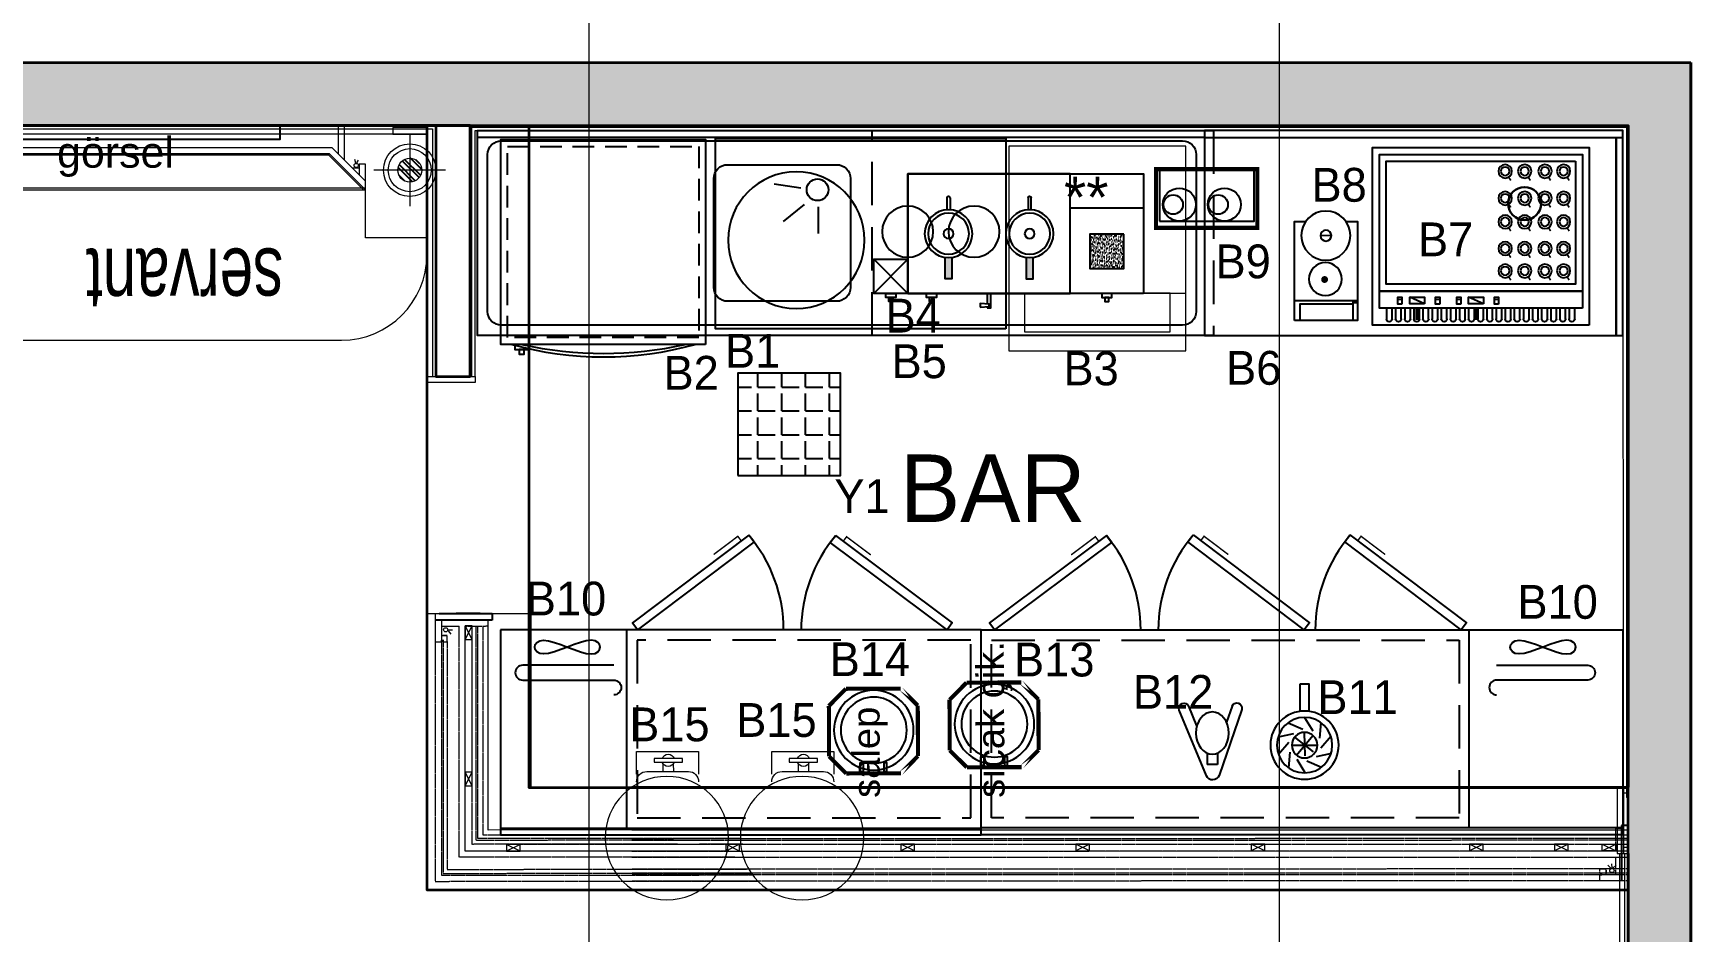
# Model space of a CAD drawing. Header units: millimetres. Extents: x 30084 to 42641, y -1284 to 1636.
# Drawn here: x 31036.2 to 31521.8, y 1034.7 to 1297.9 of the extents above; entities that cross this region are included whole.
import ezdxf

# ---------------------------------------------------------------- set-up
doc = ezdxf.new("R2010")
doc.units = ezdxf.units.MM
doc.linetypes.add('DASHED', pattern=[19.05, 12.7, -6.35])
doc.linetypes.add('HIDDEN', pattern=[9.525, 6.35, -3.175])
for name, color, linetype in [('-A- Escalator_text', 252, 'Continuous'), ('-DWG_ANA', 7, 'Continuous'), ('Kıtc-002 Çizgi', 7, 'Continuous'), ('S2000-002 Çizgi', 7, 'Continuous'), ('t_mutfakekipmans2000', 165, 'Continuous')]:
    doc.layers.add(name, color=color, linetype=linetype)
for name, color, linetype, lineweight in [('aydınlatma', 50, 'Continuous', 18), ('b_tarama', 251, 'Continuous', 25), ('END. MUTFAK', 210, 'Continuous', 30), ('END.MUTFAK', 135, 'Continuous', 25), ('no3_ahsap gorunus arka kalın', 43, 'Continuous', 15), ('no3_ahsap kesit on', 40, 'Continuous', 20), ('no3_alçıpan kesit', 18, 'Continuous', 20), ('no3_duvar kaplama', 8, 'Continuous', 0), ('no3_duvar mevcut', 4, 'Continuous', 35), ('no3_kutu profil gorunus', 8, 'Continuous', 0), ('no3_kutuprofil kesit', 74, 'Continuous', 18), ('no3_led doseme', 50, 'FENCELINE1', 0), ('no3_mermer gorunus on', 31, 'Continuous', 15), ('no3_paslanmaz gorunus on', 163, 'Continuous', 15), ('no3_tefriş izdüşüm', 87, 'Continuous', 15), ('no3_yazı tefriş', 152, 'Continuous', 0), ('t_ahsap', 34, 'Continuous', 25), ('t_alcıpan', 12, 'Continuous', 25), ('t_tefris ince', 34, 'Continuous', 15), ('t_yazı', 144, 'Continuous', 25), ('t_ölçü', 40, 'Continuous', 25), ('Y-UST', 253, 'HIDDEN', 13)]:
    doc.layers.add(name, color=color, linetype=linetype, lineweight=lineweight)
doc.styles.get("Standard").update_dxf_attribs({"font": 'arial.ttf'})
doc.styles.add('TAKSİM', font='GOTHIC.TTF', dxfattribs={"height": 20})
doc.styles.add('Ölçü50', font='arial.ttf', dxfattribs={"width": 0.7})
doc.linetypes.add('FENCELINE1', pattern='A,0.25,-0.1,[133,ltypeshp.shx,S=0.1,R=0,X=-0.1,Y=0],-0.1,1', length=1.45)

# ---------------------------------------------------------------- blocks, each defined once
blk = doc.blocks.new('ayna')
at = {"layer": 'no3_ahsap kesit on'}
for p, q in [((4018.73, 7914.39, 0), (4018.73, 7924.59, 0)), ((4020.53, 7916.19, 0), (4020.53, 7924.59, 0)), ((4148.74, 7916.19, 0), (4148.74, 7924.59, 0)), ((4150.54, 7914.39, 0), (4150.54, 7924.59, 0)), ((4012.64, 7908.29, 0), (4022.5, 7918.15, 0)), ((4012.64, 7905.75, 0), (4023.24, 7916.35, 0)), ((4022.5, 7918.15, 0), (4146.78, 7918.15, 0)), ((4023.24, 7916.35, 0), (4146.03, 7916.35, 0)), ((4156.64, 7905.75, 0), (4146.03, 7916.35, 0)), ((4156.64, 7908.29, 0), (4146.78, 7918.15, 0)), ((4012.64, 7908.29, 0), (4012.64, 7913.29, 0)), ((4012.64, 7913.29, 0), (4014.44, 7913.29, 0)), ((4014.44, 7913.29, 0), (4014.44, 7910.09, 0)), ((4156.64, 7913.29, 0), (4154.84, 7913.29, 0)), ((4154.84, 7913.29, 0), (4154.84, 7910.09, 0)), ((4156.64, 7908.29, 0), (4156.64, 7913.29, 0)), ((4012.64, 7905.75, 0), (4012.64, 7908.29, 0)), ((4156.64, 7905.75, 0), (4156.64, 7908.29, 0))]:
    blk.add_line(p, q, dxfattribs=at)
at = {"layer": 'no3_duvar kaplama'}
for p, q in [((4013.06, 7905.61, 0), (4023.41, 7915.95, 0)), ((4023.41, 7915.95, 0), (4023.24, 7916.35, 0)), ((4023.41, 7915.95, 0), (4145.87, 7915.95, 0)), ((4145.87, 7915.95, 0), (4146.03, 7916.35, 0)), ((4156.21, 7905.61, 0), (4145.87, 7915.95, 0)), ((4014.44, 7912.09, 0), (4016.44, 7912.09, 0)), ((4154.84, 7912.09, 0), (4152.84, 7912.09, 0)), ((4012.64, 7905.75, 0), (4012.78, 7905.61, 0)), ((4156.64, 7905.75, 0), (4156.5, 7905.61, 0)), ((4012.78, 7905.61, 0), (4013.06, 7905.61, 0)), ((4156.21, 7905.61, 0), (4013.06, 7905.61, 0)), ((4156.5, 7905.61, 0), (4156.21, 7905.61, 0))]:
    blk.add_line(p, q, dxfattribs=at)
at = {"layer": 'no3_led doseme'}
for p, q in [((4015.13, 7913.63, 0), (4014.69, 7914.39, 0)), ((4015.47, 7913.57, 0), (4015.75, 7914.63, 0)), ((4153.81, 7913.57, 0), (4153.53, 7914.63, 0)), ((4154.14, 7913.63, 0), (4154.58, 7914.39, 0))]:
    blk.add_line(p, q, dxfattribs=at)
for centre in [(4015.33, 7912.88, 0), (4153.94, 7912.88, 0)]:
    blk.add_circle(centre, 0.609, dxfattribs=at)
blk = doc.blocks.new('aplik')
at = {"layer": 'b_tarama'}
h = blk.add_hatch(dxfattribs=at)
h.set_pattern_fill('STEEL', color=256, scale=0.7)
h.set_pattern_definition([(315, (134663.7231, -955085.194), (-1.571544821, -1.571544821), []), (315, (134663.7231, -955086.3053), (-1.571544821, -1.571544821), [])])
h.paths.add_polyline_path([(-923081.32, -852159.7, -1), (-923074.32, -852159.7, -1)])
at = {"layer": 'aydınlatma'}
for p, q in [((-923077.82, -852170.2), (-923077.82, -852149.2)), ((-923088.32, -852159.7), (-923067.32, -852159.7))]:
    blk.add_line(p, q, dxfattribs=at)
blk.add_lwpolyline([(-923082.82, -852172.2), (-923072.82, -852172.2), (-923072.82, -852170.2), (-923082.82, -852170.2)], close=True, dxfattribs=at)
for radius in [7.7, 6.3, 3.5]:
    blk.add_circle((-923077.82, -852159.7), radius, dxfattribs=at)
blk = doc.blocks.new('girişkat duvarlarım')
at = {"layer": 'no3_duvar kaplama'}
h = blk.add_hatch(color=251, dxfattribs=at)
h.dxf.hatch_style = 1
h.paths.add_polyline_path([(35924.39, 339.77), (35853.39, 339.77), (35853.39, 536.02), (36055.39, 536.02), (36055.39, 424.77), (35946.39, 424.77), (35946.39, 497.77), (35853.39, 497.77), (35853.39, 414.77), (35863.39, 414.77), (35863.39, 487.79), (35936.39, 487.77), (35936.39, 414.77), (36055.39, 414.77), (36065.39, 414.77), (36065.39, 546.02), (35856.78, 546.02), (35856.78, 913.02), (36572.78, 913.02), (36572.78, 561.02), (36591.17, 561.02), (36591.17, 931.41), (35838.39, 931.41), (35838.39, 324.77), (35909.39, 324.77), (35909.39, -127.98), (35839.39, -127.98), (35839.39, -223.98), (35729.39, -223.98), (35729.39, -537.98), (35740.39, -537.98), (35740.39, -238.98), (35854.39, -238.98), (35854.39, -142.98), (35924.39, -142.98)])
for points in [[(36591.17, 931.41), (36591.17, 527.02)], [(36233.56, 839.5), (36233.56, 913.02)], [(36572.78, 699.73), (36572.78, 561.02), (36509.78, 561.02), (36509.78, 527.02), (36584.78, 526.95)]]:
    blk.add_lwpolyline(points)
at = {"layer": 'no3_ahsap kesit on'}
for p, q in [((36571.43, 719.23), (36571.43, 699.73)), ((36572.83, 719.23), (36572.83, 717.43)), ((36572.83, 717.43), (36571.43, 717.43)), ((36572.83, 701.53), (36571.43, 701.53))]:
    blk.add_line(p, q, dxfattribs=at)
blk.add_lwpolyline([(36221.06, 839.5), (36235.06, 839.5), (36235.06, 837.7), (36221.06, 837.7)], close=True, dxfattribs=at)
blk.add_lwpolyline([(36572.83, 717.43), (36572.83, 719.23), (36569.63, 719.23), (36569.63, 699.73), (36572.83, 699.73), (36572.83, 701.53)], dxfattribs=at)
at = {"layer": 'no3_duvar kaplama'}
for points in [[(36066.39, 414.77), (36066.39, 547.02), (35857.78, 547.02), (35857.78, 912.02), (36222.56, 912.02), (36222.56, 839.5)], [(36067.89, 414.77), (36067.89, 548.52), (35859.28, 548.52), (35859.28, 910.52), (36221.06, 910.52), (36221.06, 839.5)], [(36234.06, 839.5), (36234.06, 912.52), (36572.28, 912.52), (36572.33, 719.23)], [(36235.06, 839.5), (36235.06, 911.52), (36571.28, 911.52), (36571.33, 719.23)], [(36570.28, 699.73), (36570.28, 563.52), (36507.28, 563.52), (36507.28, 524.52), (36584.78, 524.45)], [(36571.78, 699.73), (36571.78, 562.02), (36508.78, 562.02), (36508.78, 526.02), (36584.78, 525.95)]]:
    blk.add_lwpolyline(points, dxfattribs=at)
at = {"layer": 'no3_duvar mevcut'}
for p, q in [((35838.39, 931.41), (36253.28, 931.41)), ((35946.78, 931.41), (36591.17, 931.41)), ((36591.17, 527.02), (36591.17, 931.41)), ((35946.78, 913.02), (36572.78, 913.02)), ((36572.78, 561.02), (36572.78, 913.02)), ((36572.78, 561.02), (36572.78, 689.23, 0))]:
    blk.add_line(p, q, dxfattribs=at)
for points in [[(35856.78, 546.02), (35856.78, 913.02), (36253.28, 913.02)], [(36233.56, 913.02), (36572.78, 913.02), (36572.83, 719.23)]]:
    blk.add_lwpolyline(points, dxfattribs=at)
blk.add_lwpolyline([(36233.56, 913.02), (36223.56, 913.02), (36223.56, 839.5), (36233.56, 839.5)], close=True, dxfattribs=at)
blk = doc.blocks.new('A$C29FE0015')
at = {"layer": '-DWG_ANA', "color": 0, "const_width": 1.2}
for points in [[(-6.25, 13.11), (-11.25, 8.11), (-6.25, 13.11), (-6.25, 13.11), (-11.25, 8.11)], [(-6.25, 13.11), (8.55, 13.11)], [(8.55, 13.11), (13.55, 8.11), (8.55, 13.11), (8.55, 13.11), (13.55, 8.11)], [(-11.25, -7.93), (-11.25, 8.11)], [(13.55, 8.11), (13.55, -7.93)], [(-11.25, -7.93), (-11.25, -7.93), (-11.25, -7.93), (-6.25, -12.93), (-11.25, -7.93)], [(13.55, -7.93), (13.55, -7.93), (13.55, -7.93), (8.55, -12.93), (13.55, -7.93)], [(8.55, -12.93), (-6.25, -12.93)]]:
    blk.add_lwpolyline(points, dxfattribs=at)
at = {"layer": 'END.MUTFAK'}
for points in [[(13.05, 4.01), (10.47, 4.01), (10.47, 3.1), (13.05, 3.1)], [(13.05, -3.84), (10.47, -3.84), (10.47, -2.92), (13.05, -2.92)]]:
    blk.add_lwpolyline(points, close=True, dxfattribs=at)
for radius in [11.68, 9.68]:
    blk.add_circle((0.91, -0.02), radius, dxfattribs=at)
blk = doc.blocks.new('A$C664B4501')
at = {"layer": 'S2000-002 Çizgi'}
for p, q in [((31.04, 6.26), (35.37, 8.18)), ((48.29, 6.26), (52.62, 8.18))]:
    blk.add_line(p, q, dxfattribs=at)
for points in [[(0, 0), (63.5, 0), (63.5, 52), (0, 52)], [(2, 10), (61.5, 10), (61.5, 50), (2, 50)], [(4, 48), (4, 12), (59.5, 12), (59.5, 48)], [(2, 5), (61.5, 5), (61.5, 10), (2, 10)], [(26.58, 6.14), (27.76, 6.14), (27.76, 8.24), (26.58, 8.24)], [(31.04, 6.26), (35.37, 6.26), (35.37, 8.18), (31.04, 8.18)], [(37.66, 6.14), (38.83, 6.14), (38.83, 8.24), (37.66, 8.24)], [(43.83, 6.14), (45.01, 6.14), (45.01, 8.24), (43.83, 8.24)], [(48.29, 6.26), (52.62, 6.26), (52.62, 8.18), (48.29, 8.18)], [(54.91, 6.14), (56.08, 6.14), (56.08, 8.24), (54.91, 8.24)]]:
    blk.add_lwpolyline(points, close=True, dxfattribs=at)
for points, const_width in [([(6.48, 43.33), (5.89, 42.38)], 0.5), ([(11.92, 43.33), (11.34, 42.38)], 0.5), ([(17.86, 43.33), (17.28, 42.38)], 0.5), ([(23.59, 43.33), (23.01, 42.38)], 0.5), ([(6.48, 35.43), (5.89, 34.49)], 0.5), ([(11.92, 35.43), (11.34, 34.49)], 0.5), ([(17.86, 35.43), (17.28, 34.49)], 0.5), ([(23.59, 35.43), (23.01, 34.49)], 0.5), ([(6.48, 28.51), (5.89, 27.56)], 0.5), ([(11.92, 28.51), (11.34, 27.56)], 0.5), ([(17.86, 28.51), (17.28, 27.56)], 0.5), ([(23.59, 28.51), (23.01, 27.56)], 0.5), ([(6.48, 20.73), (5.89, 19.78)], 0.5), ([(11.92, 20.73), (11.34, 19.78)], 0.5), ([(17.86, 20.73), (17.28, 19.78)], 0.5), ([(23.59, 20.73), (23.01, 19.78)], 0.5), ([(6.48, 14.14), (5.89, 13.19)], 0.5), ([(11.92, 14.14), (11.34, 13.19)], 0.5), ([(17.86, 14.14), (17.28, 13.19)], 0.5), ([(23.59, 14.14), (23.01, 13.19)], 0.5), ([(26.58, 7.5), (27.76, 7.5)], 0.5), ([(33.23, 5), (33.23, 1.5)], 1), ([(37.66, 7.5), (38.83, 7.5)], 0.5), ([(43.83, 7.5), (45.01, 7.5)], 0.5), ([(50.48, 5), (50.48, 1.5)], 1), ([(54.91, 7.5), (56.08, 7.5)], 0.5)]:
    blk.add_lwpolyline(points, dxfattribs=dict(at, const_width=const_width))
for points in [[(4.26, 1.85), (4.26, 5)], [(5.93, 5), (5.93, 1.85)], [(6.93, 1.85), (6.93, 5)], [(8.61, 5), (8.61, 1.85)], [(9.61, 1.85), (9.61, 5)], [(11.28, 5), (11.28, 1.85)], [(12.28, 1.85), (12.28, 5)], [(13.96, 5), (13.96, 1.85)], [(14.96, 1.85), (14.96, 5)], [(16.63, 5), (16.63, 1.85)], [(17.63, 1.85), (17.63, 5)], [(19.31, 5), (19.31, 1.85)], [(20.31, 1.85), (20.31, 5)], [(21.98, 5), (21.98, 1.85)], [(22.98, 1.85), (22.98, 5)], [(24.66, 5), (24.66, 1.85)], [(25.66, 1.85), (25.66, 5)], [(27.33, 5), (27.33, 1.85)], [(28.33, 1.85), (28.33, 5)], [(30.01, 5), (30.01, 1.85)], [(31.01, 1.85), (31.01, 5)], [(32.68, 5), (32.68, 1.85)], [(33.68, 1.85), (33.68, 5)], [(35.36, 5), (35.36, 1.85)], [(36.36, 1.85), (36.36, 5)], [(38.03, 5), (38.03, 1.85)], [(39.03, 1.85), (39.03, 5)], [(40.71, 5), (40.71, 1.85)], [(41.71, 1.85), (41.71, 5)], [(43.38, 5), (43.38, 1.85)], [(44.38, 1.85), (44.38, 5)], [(46.06, 5), (46.06, 1.85)], [(47.06, 1.85), (47.06, 5)], [(48.73, 5), (48.73, 1.85)], [(49.73, 1.85), (49.73, 5)], [(51.4, 5), (51.4, 1.85)], [(52.4, 1.85), (52.4, 5)], [(54.08, 5), (54.08, 1.85)], [(55.08, 1.85), (55.08, 5)], [(56.75, 5), (56.75, 1.85)], [(57.75, 1.85), (57.75, 5)], [(59.43, 5), (59.43, 1.85)]]:
    blk.add_lwpolyline(points, dxfattribs=at)
for centre, radius in [((7.54, 45.07), 1.98), ((7.54, 45.07), 1.24), ((12.99, 45.07), 1.98), ((12.99, 45.07), 1.24), ((18.93, 45.07), 1.98), ((18.93, 45.07), 1.24), ((24.66, 45.07), 1.98), ((24.66, 45.07), 1.24), ((7.54, 37.17), 1.98), ((12.99, 37.17), 1.98), ((18.93, 37.17), 1.98), ((24.66, 37.17), 1.98), ((7.54, 37.17), 1.24), ((12.99, 37.17), 1.24), ((18.93, 37.17), 1.24), ((24.66, 37.17), 1.24), ((7.54, 30.25), 1.98), ((7.54, 30.25), 1.24), ((12.99, 30.25), 1.98), ((12.99, 30.25), 1.24), ((18.93, 30.25), 1.98), ((18.93, 30.25), 1.24), ((24.66, 30.25), 1.98), ((24.66, 30.25), 1.24), ((7.54, 22.47), 1.98), ((12.99, 22.47), 1.98), ((18.93, 22.47), 1.98), ((24.66, 22.47), 1.98), ((7.54, 22.47), 1.24), ((12.99, 22.47), 1.24), ((18.93, 22.47), 1.24), ((24.66, 22.47), 1.24), ((7.54, 15.88), 1.98), ((7.54, 15.88), 1.24), ((12.99, 15.88), 1.98), ((12.99, 15.88), 1.24), ((18.93, 15.88), 1.98), ((18.93, 15.88), 1.24), ((24.66, 15.88), 1.98), ((24.66, 15.88), 1.24)]:
    blk.add_circle(centre, radius, dxfattribs=at)
for centre in [(5.1, 1.85), (7.77, 1.85), (10.45, 1.85), (13.12, 1.85), (15.8, 1.85), (18.47, 1.85), (21.14, 1.85), (23.82, 1.85), (26.49, 1.85), (29.17, 1.85), (31.84, 1.85), (34.52, 1.85), (37.19, 1.85), (39.87, 1.85), (42.54, 1.85), (45.22, 1.85), (47.89, 1.85), (50.57, 1.85), (53.24, 1.85), (55.92, 1.85), (58.59, 1.85)]:
    blk.add_arc(centre, 0.837, 180, 0, dxfattribs=at)
blk = doc.blocks.new('A$C1C4536AD')
at = {"layer": 'S2000-002 Çizgi'}
for points in [[(0, 29), (0, 0), (18.5, 0)], [(3.39, 29), (0, 29), (0, 26.84)], [(7.82, 24.81), (10.92, 24.88)], [(18.5, 26.95), (18.5, 29), (15.2, 29)], [(18.5, 0), (18.5, 29)], [(0, 5.79), (18.5, 5.79)], [(1.26, 0), (1.26, 4.77), (16.97, 4.77), (16.97, 0)]]:
    blk.add_lwpolyline(points, dxfattribs=at)
at = {"layer": 'S2000-002 Çizgi', "const_width": 1}
blk.add_lwpolyline([(9.18, 12.02, 1), (10.18, 12.02, 1)], format="xyb", close=True, dxfattribs=at)
at = {"layer": 'S2000-002 Çizgi'}
blk.add_lwpolyline([(0.33, 5.24), (1.35, 5.24), (1.35, 5.79), (0.33, 5.79)], close=True, dxfattribs=at)
for centre, radius in [((9.3, 24.88), 7.2), ((9.3, 24.88), 1.6), ((9.43, 12.15), 4.82)]:
    blk.add_circle(centre, radius, dxfattribs=at)
blk = doc.blocks.new('A$C047744E0')
at = {"layer": 'S2000-002 Çizgi'}
h = blk.add_hatch(dxfattribs=at)
h.set_pattern_fill('AR-SAND', color=256, scale=0.5, style=0)
h.set_pattern_definition([(37.5, (-4072.69315, -3944.5775), (-0.03149668, 0.96341188), [0, -0.76, 0, -0.85, 0, -0.8125]), (7.5, (-4072.6931, -3944.5775), (0.88488835, 1.41107303), [0, -0.41, 0, -0.685, 0, -0.2625]), (327.5, (-4073.30815, -3944.5775), (1.55707093, 0.00282953), [0, -0.25, 0, -0.9, 0, -1.175]), (317.5, (-4073.3081, -3944.5775), (1.5030633, 0.43883778), [0, -0.125, 0, -0.59, 0, -0.675])])
h.paths.add_polyline_path([(5.73, 21.57), (15.77, 21.57), (15.77, 11.53), (5.73, 11.53)])
for points in [[(34.38, 14.79, -0.072213), (32.37, 14.79), (32.37, 8.52), (34.38, 8.52)], [(56.12, 8.52), (58.13, 8.52), (58.13, 14.79, -0.072213), (56.12, 14.79)]]:
    blk.add_hatch(color=256, dxfattribs=at).paths.add_polyline_path(points)
for p, q in [((69, 14.21), (79, 4.21)), ((79, 14.21), (69, 4.21))]:
    blk.add_line(p, q, dxfattribs=at)
for points in [[(0, 4.21), (69, 4.21), (69, 39.21), (0, 39.21)], [(0, 29.21), (21.5, 29.21), (21.5, 39.21), (0, 39.21)], [(69, 4.21), (21.5, 4.21), (21.5, 39.21), (69, 39.21)], [(5.73, 21.57), (15.77, 21.57), (15.77, 11.53), (5.73, 11.53)], [(69, 4.21), (79, 4.21), (79, 14.21), (69, 14.21)], [(9.28, 4.21), (12.19, 4.21), (12.19, 3.05), (9.28, 3.05)], [(10.15, 3.05), (11.32, 3.05), (11.32, 1.88), (10.15, 1.88)], [(47.85, 0.2), (45.19, 0.41), (45.19, 1.04), (47.85, 1.25)], [(63.53, 4.21), (60.62, 4.21), (60.62, 3.05), (63.53, 3.05)], [(62.66, 3.05), (61.49, 3.05), (61.49, 1.88), (62.66, 1.88)], [(75.46, 4.21), (72.54, 4.21), (72.54, 3.05), (75.46, 3.05)], [(74.58, 3.05), (73.42, 3.05), (73.42, 1.88), (74.58, 1.88)]]:
    blk.add_lwpolyline(points, close=True, dxfattribs=at)
for points in [[(32.94, 28.7), (32.94, 32.22)], [(33.81, 32.22), (33.81, 28.7)], [(56.69, 32.22), (56.69, 28.7)], [(57.56, 28.7), (57.56, 32.22)], [(34.38, 14.79), (34.38, 8.52), (32.37, 8.52), (32.37, 14.79)], [(56.12, 14.79), (56.12, 8.52), (58.13, 8.52), (58.13, 14.79)], [(45.8, 0), (44.7, 0), (44.7, 4.21)], [(45.8, 4.21), (45.8, 1.08)], [(45.8, 0.36), (45.8, 0)]]:
    blk.add_lwpolyline(points, dxfattribs=at)
for centre, radius in [((33.37, 21.71), 7), ((33.37, 21.71), 6), ((57.12, 21.71), 7), ((57.12, 21.71), 6), ((33.37, 21.71), 1.45), ((57.12, 21.71), 1.45)]:
    blk.add_circle(centre, radius, dxfattribs=at)
for centre in [(33.37, 32.22), (57.12, 32.22)]:
    blk.add_arc(centre, 0.438, 0, 180, dxfattribs=at)
blk = doc.blocks.new('A$C29472F08')
at = {"layer": 't_mutfakekipmans2000', "color": 0, "const_width": 1.2}
blk.add_lwpolyline([(0.6, 0.6), (30.27, 0.6), (30.27, 17.77), (0.6, 17.78)], close=True, dxfattribs=at)
at = {"layer": 't_mutfakekipmans2000', "color": 0}
blk.add_lwpolyline([(1.65, 2.6), (29.32, 2.6), (29.32, 17.77), (1.66, 17.78)], close=True, dxfattribs=at)
for centre, radius in [((7.43, 7.41), 4.84), ((5.63, 7.41), 2.84), ((20.62, 7.41, 0), 4.84), ((18.82, 7.41, 0), 2.84)]:
    blk.add_circle(centre, radius, dxfattribs=at)
blk = doc.blocks.new('A$C79135129')
at = {"layer": 'S2000-002 Çizgi'}
blk.add_line((188, 2), (0, 2), dxfattribs=at)
for points in [[(36.69, 87.66), (2.46, 62.05), (4, 60), (38.23, 85.61)], [(62.06, 87.82), (96.17, 62.05), (94.62, 60), (60.51, 85.77)], [(108.04, 87.82), (142.15, 62.05), (140.6, 60), (106.49, 85.77)], [(188, 60), (188, 0), (0, 0), (0, 60)], [(171.56, 56.97), (170.1, 56.8), (168.4, 56.35), (166.54, 55.71), (164.59, 54.97), (162.64, 54.24), (160.78, 53.6), (159.07, 53.14), (157.62, 52.97), (156.47, 53.14), (155.66, 53.6), (155.17, 54.24), (155, 54.97), (155.17, 55.71), (155.66, 56.35), (156.47, 56.8), (157.62, 56.97), (159.07, 56.8), (160.78, 56.35), (162.64, 55.71), (164.59, 54.97), (166.54, 54.24), (168.4, 53.6), (170.1, 53.14), (171.56, 52.97), (172.7, 53.14), (173.52, 53.6), (174.01, 54.24), (174.17, 54.97), (174.01, 55.71), (173.52, 56.35), (172.7, 56.8)]]:
    blk.add_lwpolyline(points, close=True, dxfattribs=at)
at = {"layer": 'S2000-002 Çizgi', "const_width": 0.428}
for points in [[(34.44, 85.98), (33.45, 87.3), (27.79, 83.07), (26.35, 81.99)], [(64.3, 86.12), (65.3, 87.44), (70.94, 83.18), (72.38, 82.09)], [(110.28, 86.12), (111.28, 87.44), (116.91, 83.18), (118.36, 82.09)]]:
    blk.add_lwpolyline(points, dxfattribs=at)
at = {"layer": 'S2000-002 Çizgi'}
blk.add_lwpolyline([(143, 2), (143, 60)], dxfattribs=at)
at = {"layer": 'S2000-002 Çizgi', "linetype": 'DASHED'}
blk.add_lwpolyline([(140, 5), (3, 5), (3, 57), (140, 57)], close=True, dxfattribs=at)
at = {"layer": 'S2000-002 Çizgi'}
for points in [[(151, 49.66), (177.67, 49.66, -1), (177.67, 45.32)], [(177.67, 45.32), (151, 45.32, 1), (151, 40.97)]]:
    blk.add_lwpolyline(points, format="xyb", dxfattribs=at)
for centre, start, end in [((4, 60), 0, 40.245), ((94.62, 60), 139.4908, 180), ((140.6, 60), 139.4908, 180)]:
    blk.add_arc(centre, 42.75, start, end, dxfattribs=at)
blk = doc.blocks.new('A$C7D36761A')
at = {"layer": 'S2000-002 Çizgi'}
for points in [[(0, 20.47), (6.62, 1.21, 0.691141), (10.36, 1.1), (18.29, 20.3)], [(2.84, 21.45), (4.45, 16.75, 0.691141)]]:
    blk.add_lwpolyline(points, format="xyb", dxfattribs=at)
for points in [[(13.14, 15.69), (15.51, 21.45)], [(7.07, 7.73), (7.07, 4.38)], [(10.07, 7.71), (10.07, 4.38)], [(7.07, 4.38), (10.07, 4.38)]]:
    blk.add_lwpolyline(points, dxfattribs=at)
for centre, start, end in [((1.42, 20.96), 18.9768, 198.9768), ((16.9, 20.88), 337.5765, 157.5765)]:
    blk.add_arc(centre, 1.5, start, end, dxfattribs=at)
blk.add_ellipse((8.6, 13.59), major_axis=(0, -6.18), ratio=0.781319, dxfattribs=at)
blk = doc.blocks.new('A$C4AF1199D')
at = {"layer": 'S2000-002 Çizgi'}
for points in [[(5.4, 24.63), (5.79, 20.04)], [(10.19, 26.12), (7.81, 22.18)], [(14.95, 24.51), (10.7, 22.72)], [(2.4, 20.6), (5.42, 17.12)], [(12.59, 19.94), (7.13, 15.7)], [(7.66, 20.97), (12.41, 15.17)], [(10.18, 21.16), (10, 14.25)], [(17.85, 20.42), (13.36, 21.46)], [(2.34, 15.58), (6.83, 14.54)], [(6.25, 18), (13.75, 18)], [(14.79, 11.37), (14.4, 15.96)], [(17.79, 15.4), (14.77, 18.88)], [(5.24, 11.49), (9.49, 13.28)], [(10, 9.88), (12.38, 13.82)]]:
    blk.add_lwpolyline(points, dxfattribs=at)
blk.add_lwpolyline([(8.75, 0), (11.25, 0), (11.25, 8), (8.75, 8)], close=True, dxfattribs=at)
for radius in [10, 8.12, 3.75]:
    blk.add_circle((10, 18), radius, dxfattribs=at)
blk = doc.blocks.new('A$C2E6236CE')
at = {"layer": 'Kıtc-002 Çizgi', "lineweight": 13, "elevation": 0}
for points in [[(51.92, 60), (0, 60), (0, 0), (51.92, 0)], [(47.33, 54.36), (4.59, 54.36), (4.59, 43.09), (47.33, 43.09)]]:
    blk.add_lwpolyline(points, close=True, dxfattribs=at)
blk.add_lwpolyline([(51.92, 43.09), (0, 43.09)], dxfattribs=at)
at = {"layer": 'Kıtc-002 Çizgi', "lineweight": 13}
blk.add_text('**', height=12, rotation=180, dxfattribs=at).set_placement((35.73, 20.99, 0))
blk = doc.blocks.new('A$C14D126DE')
at = {"layer": 'S2000-002 Çizgi'}
for points in [[(3.67, 0), (3.67, 60), (63.67, 60), (63.67, 0)], [(2.21, 53.17), (2.21, 54.63), (0.75, 54.63), (0.75, 53.17)]]:
    blk.add_lwpolyline(points, close=True, dxfattribs=at)
for points in [[(3.32, 55.85), (2.21, 55.85), (2.21, 52.2)], [(3.18, 52.2), (3.67, 52.2), (3.67, 55.85)]]:
    blk.add_lwpolyline(points, dxfattribs=at)
at = {"layer": 'S2000-002 Çizgi', "linetype": 'DASHED', "ltscale": 0.5}
blk.add_lwpolyline([(5.67, 2), (5.67, 58), (61.67, 58), (61.67, 2)], close=True, dxfattribs=at)
at = {"layer": 'S2000-002 Çizgi'}
for centre, radius, start, end in [((100.61, 29.9), 100.61, 164.4941, 195.5059), ((109.49, 29.9), 108.49, 167.2819, 192.7181)]:
    blk.add_arc(centre, radius, start, end, dxfattribs=at)
blk = doc.blocks.new('A$C6C834EA2')
blk.add_lwpolyline([(0, 0), (85, 0), (85, 55.73), (0, 55.73)], close=True)
for centre, radius in [((61.35, 25.95), 20), ((9.28, 28.45), 7.5), ((28.72, 28.45), 7.5)]:
    blk.add_circle(centre, radius)
blk = doc.blocks.new('A$C0F376C8D')
at = {"layer": 'S2000-002 Çizgi'}
for p, q in [((94.71, 49.45, 0), (86.9, 50.56, 0)), ((95.69, 44.65, 0), (89.6, 39.64, 0)), ((99.85, 43.98, 0), (99.85, 36.09, 0))]:
    blk.add_line(p, q, dxfattribs=at)
at = {"layer": 'S2000-002 Çizgi', "elevation": 0}
for points in [[(213, 64.28), (0, 64.28), (0, 66.28), (213, 66.28)], [(213, 6.28), (0, 6.28), (0, 66.28), (213, 66.28)]]:
    blk.add_lwpolyline(points, close=True, dxfattribs=at)
for points in [[(206.56, 9.28), (7, 9.28, -0.414214), (3, 13.28), (3, 59.28, -0.414214), (7, 63.28), (206.56, 63.28, -0.414214), (210.56, 59.28), (210.56, 13.28, -0.414214)], [(105.27, 16.28), (73.27, 16.28, -0.414214), (69.27, 20.28), (69.27, 52.28, -0.414214), (73.27, 56.28), (105.27, 56.28, -0.414214), (109.27, 52.28), (109.27, 20.28, -0.414214)]]:
    blk.add_lwpolyline(points, format="xyb", close=True, dxfattribs=at)
at = {"layer": 'S2000-002 Çizgi'}
blk.add_circle((99.65, 48.94, 0), 3.19, dxfattribs=at)
for name, p, rotation in [('A$C14D126DE', (66.84, -0.01), 90), ('A$C2E6236CE', (207.56, 61.73, 0), 180.0000000001088)]:
    blk.add_blockref(name, p, dxfattribs=dict(rotation=rotation))
at = {"xscale": -1}
blk.add_blockref('A$C6C834EA2', (154.77, 8.22, 0), dxfattribs=at)
blk = doc.blocks.new('A$C776A74EC')
at = {"layer": 'S2000-002 Çizgi'}
blk.add_line((232, 85.82), (91.19, 85.82), dxfattribs=at)
for points in [[(232, 27.82), (232, 87.82), (91.19, 87.82), (91.19, 27.82)], [(219.37, 30.84), (217.92, 31.01), (216.21, 31.47), (214.35, 32.11), (212.4, 32.84), (210.45, 33.58), (208.59, 34.22), (206.89, 34.67), (205.43, 34.85), (204.29, 34.67), (203.47, 34.22), (202.98, 33.58), (202.82, 32.84), (202.98, 32.11), (203.47, 31.47), (204.29, 31.01), (205.43, 30.84), (206.89, 31.01), (208.59, 31.47), (210.45, 32.11), (212.4, 32.84), (214.35, 33.58), (216.21, 34.22), (217.92, 34.67), (219.37, 34.85), (220.52, 34.67), (221.33, 34.22), (221.82, 33.58), (221.99, 32.84), (221.82, 32.11), (221.33, 31.47), (220.52, 31.01)], [(133.87, 0.15), (99.64, 25.76), (101.17, 27.82), (135.4, 2.2)], [(159.23, 0), (193.34, 25.77), (191.8, 27.82), (157.69, 2.05)]]:
    blk.add_lwpolyline(points, close=True, dxfattribs=at)
at = {"layer": 'S2000-002 Çizgi', "linetype": 'DASHED'}
blk.add_lwpolyline([(192, 82.82), (94.19, 82.82), (94.19, 30.82), (192, 30.82)], close=True, dxfattribs=at)
at = {"layer": 'S2000-002 Çizgi'}
blk.add_lwpolyline([(195, 85.82), (195, 27.82)], dxfattribs=at)
for points in [[(225.48, 42.5), (198.81, 42.5, -1), (198.81, 46.84)], [(198.81, 38.15), (225.48, 38.15, 1), (225.48, 42.5)]]:
    blk.add_lwpolyline(points, format="xyb", dxfattribs=at)
at = {"layer": 'S2000-002 Çizgi', "const_width": 0.428}
for points in [[(131.61, 1.84), (130.62, 0.51), (124.97, 4.74), (123.52, 5.83)], [(161.48, 1.7), (162.47, 0.38), (168.11, 4.63), (169.55, 5.72)]]:
    blk.add_lwpolyline(points, dxfattribs=at)
at = {"layer": 'S2000-002 Çizgi'}
for centre, start, end in [((101.17, 27.82), 319.755, 0), ((191.8, 27.82), 180, 220.5092)]:
    blk.add_arc(centre, 42.75, start, end, dxfattribs=at)
blk = doc.blocks.new('serbetlik')
at = {"layer": 'no3_paslanmaz gorunus on', "color": 0, "extrusion": (3.67959e-09, 1.20613e-08, 1)}
for p, q in [((-938735.4, -851962.69, 0), (-938741.06, -851979.98, 0)), ((-938729.09, -851964.76, 0), (-938735.4, -851962.69, 0)), ((-938736.36, -851972.25, 0), (-938735.04, -851968.22, 0)), ((-938733.98, -851968.56, 0), (-938735.3, -851972.6, 0)), ((-938735.04, -851968.22, 0), (-938733.98, -851968.56, 0)), ((-938730.73, -851967.38, 0), (-938734.52, -851978.96, 0)), ((-938732.22, -851971.93, 0), (-938734.36, -851971.23, 0)), ((-938737.62, -851976.1, 0), (-938736.36, -851972.25, 0)), ((-938736.56, -851976.45, 0), (-938737.62, -851976.1, 0)), ((-938735.3, -851972.6, 0), (-938736.56, -851976.45, 0)), ((-938735.33, -851974.06, 0), (-938733.15, -851974.78, 0)), ((-938741.06, -851979.98, 0), (-938734.75, -851982.04, 0))]:
    blk.add_line(p, q, dxfattribs=at)
at = {"layer": 'no3_paslanmaz gorunus on', "extrusion": (3.67959e-09, 1.20613e-08, 1)}
blk.add_circle((-938714.02, -851979.04, -0.01), 18.09, dxfattribs=at)
at = {"layer": 'no3_paslanmaz gorunus on', "color": 0, "extrusion": (3.67959e-09, 1.20613e-08, 1)}
for centre, start, end in [((-938727.88, -851968.31, -0.01), 71.8672, 161.8672), ((-938731.67, -851979.89, -0.01), 161.8672, 251.8672)]:
    blk.add_arc(centre, 3, start, end, dxfattribs=at)
at = {"layer": 'no3_paslanmaz gorunus on', "color": 0, "linetype": 'Continuous', "extrusion": (3.67959e-09, 1.20613e-08, 1)}
for start, end in [(90.1816, 233.5528), (269.4844, 54.2501)]:
    blk.add_arc((-938735.79, -851972.32, -0.01), 1.8, start, end, dxfattribs=at)

msp = doc.modelspace()

# ---------------------------------------------------------------- hatches: boundary and pattern name
h = msp.add_hatch()
h.set_pattern_fill('ANGLE', color=256)
h.set_pattern_definition([(0, (23250.7066, 4023.2), (0, 6.985), [5.08, -1.905]), (90, (23250.7066, 4023.2), (-6.985, 4e-16), [5.08, -1.905])])
h.paths.add_polyline_path([(31242.68, 1168.36), (31272.68, 1168.36), (31272.68, 1198.36), (31242.68, 1198.36)])

# ---------------------------------------------------------------- linework, layer by layer
for points in [[(31014.49, 1266.9), (31108.6, 1266.9), (31108.6, 1270.9), (31014.49, 1270.9)], [(31242.68, 1168.36), (31272.68, 1168.36), (31272.68, 1198.36), (31242.68, 1198.36)]]:
    msp.add_lwpolyline(points, close=True)
at = {"layer": 'END. MUTFAK', "color": 0}
msp.add_circle((31473.12, 1248.01), 4.84, dxfattribs=at)
at = {"layer": 'no3_ahsap gorunus arka kalın'}
for p, q in [((31151.5, 1079.44, 0), (31151.5, 1127.96, 0)), ((31151.5, 1127.96, 0), (31182, 1127.96, 0)), ((31151.51, 1047.03, 0), (31151.5, 1126.9, 0)), ((31182.03, 1076.99, 0), (31235.36, 1077.05, 0)), ((31503.43, 1077.12, 0), (31211.59, 1077.05, 0)), ((31248.32, 1047.06, 0), (31151.51, 1046.99, 0)), ((31255.32, 1047.06, 0), (31176.1, 1046.99, 0)), ((31503.43, 1047.12, 0), (31211.6, 1047.06, 0)), ((31458.75, 1047.11, 0), (31499.18, 1047.11, 0)), ((31462.18, 1047.11, 0), (31499.18, 1047.11, 0))]:
    msp.add_line(p, q, dxfattribs=at)
at = {"layer": 'no3_ahsap gorunus arka kalın', "elevation": 0}
msp.add_lwpolyline([(31182.02, 1127.96), (31182.03, 1076.99)], dxfattribs=at)
at = {"layer": 'no3_ahsap kesit on', "linetype": 'DASHED', "ltscale": 0.001, "extrusion": (2.76316e-08, -3.31019e-08, 1)}
for p, q in [((31154.01, 1127.96, 0), (31154.01, 1119.67, 0)), ((31155.8, 1125.96, 0), (31155.81, 1119.68, 0)), ((31169.51, 1125.9, 0), (31155.8, 1125.88, 0)), ((31155.8, 1124.28, 0), (31161, 1124.28, 0)), ((31161.01, 1056.54, 0), (31161, 1124.35, 0)), ((31162.81, 1058.34, 0), (31162.8, 1124.35, 0)), ((31162.8, 1124.28, 0), (31169.51, 1124.29, 0)), ((31154.01, 1119.67, 0), (31155.81, 1119.68, 0)), ((31155.81, 1121.48, 0), (31157.51, 1121.48, 0)), ((31155.81, 1119.68, 0), (31155.81, 1120.18, 0)), ((31155.81, 1120.18, 0), (31156.31, 1120.18, 0)), ((31157.51, 1121.48, 0), (31156.21, 1121.48, 0)), ((31156.31, 1119.68, 0), (31156.31, 1120.18, 0)), ((31156.31, 1119.68, 0), (31157.51, 1119.68, 0)), ((31157.51, 1119.68, 0), (31157.51, 1121.48, 0))]:
    msp.add_line(p, q, dxfattribs=at)
at = {"layer": 'no3_ahsap kesit on', "linetype": 'DASHED', "ltscale": 0.001, "extrusion": (-3.31019e-08, 2.76316e-08, 1)}
for p, q in [((31499.82, 1058.42, 0), (31499.83, 1065.12, 0)), ((31501.43, 1065.11, 0), (31501.41, 1051.41, 0)), ((31211.6, 1058.36, 0), (31503.43, 1058.42, 0)), ((31211.6, 1056.56, 0), (31503.43, 1056.62, 0)), ((31499.81, 1051.42, 0), (31499.82, 1056.62, 0)), ((31495.21, 1051.93, 0), (31495.21, 1053.13, 0)), ((31495.21, 1053.13, 0), (31497.01, 1053.12, 0)), ((31495.21, 1051.93, 0), (31495.71, 1051.92, 0)), ((31501.49, 1051.41, 0), (31495.21, 1051.43, 0)), ((31495.21, 1049.63, 0), (31495.21, 1051.43, 0)), ((31495.21, 1051.43, 0), (31495.71, 1051.42, 0)), ((31503.43, 1049.63, 0), (31495.21, 1049.63, 0)), ((31495.71, 1051.42, 0), (31495.71, 1051.92, 0)), ((31497.01, 1051.42, 0), (31497.01, 1053.12, 0)), ((31497.01, 1053.12, 0), (31497.01, 1051.82, 0))]:
    msp.add_line(p, q, dxfattribs=at)
at = {"layer": 'no3_ahsap kesit on', "linetype": 'DASHED', "ltscale": 0.001, "extrusion": (3.31019e-08, 2.76316e-08, 1)}
for p, q in [((31241.81, 1056.56, 0), (31161.01, 1056.54, 0)), ((31240.02, 1058.36, 0), (31162.81, 1058.34, 0))]:
    msp.add_line(p, q, dxfattribs=at)
at = {"layer": 'no3_ahsap kesit on', "elevation": 0}
for points in [[(31169.51, 1124.29), (31169.51, 1125.9)], [(31499.83, 1065.12), (31501.43, 1065.11)]]:
    msp.add_lwpolyline(points, dxfattribs=at)
at = {"layer": 'no3_alçıpan kesit', "linetype": 'DASHED', "ltscale": 0.001, "extrusion": (2.76316e-08, -3.31019e-08, 1)}
for p, q in [((31164.8, 1083.64, 0), (31164.81, 1124.29, 0)), ((31164.81, 1060.34, 0), (31164.81, 1124.29, 0)), ((31166, 1061.54, 0), (31166.01, 1124.29, 0))]:
    msp.add_line(p, q, dxfattribs=at)
at = {"layer": 'no3_alçıpan kesit', "linetype": 'DASHED', "ltscale": 0.001, "extrusion": (3.31019e-08, 2.76316e-08, 1)}
for p, q in [((31225.01, 1060.36, 0), (31164.81, 1060.34, 0)), ((31223.81, 1061.55, 0), (31166, 1061.49, 0)), ((31244.11, 1060.35, 0), (31178.63, 1060.3, 0))]:
    msp.add_line(p, q, dxfattribs=at)
at = {"layer": 'no3_alçıpan kesit', "linetype": 'DASHED', "ltscale": 0.001, "extrusion": (-3.31019e-08, 2.76316e-08, 1)}
for p, q in [((31211.59, 1061.56, 0), (31503.43, 1061.62, 0)), ((31211.59, 1060.36, 0), (31503.43, 1060.42, 0)), ((31466.37, 1060.41, 0), (31485.87, 1060.42, 0))]:
    msp.add_line(p, q, dxfattribs=at)
at = {"layer": 'no3_duvar kaplama', "linetype": 'DASHED', "ltscale": 0.001, "extrusion": (2.76316e-08, -3.31019e-08, 1)}
for p, q in [((31166.51, 1062.04, 0), (31166.51, 1124.29, 0)), ((31168, 1062.99, 0), (31168.01, 1124.29, 0))]:
    msp.add_line(p, q, dxfattribs=at)
at = {"layer": 'no3_duvar kaplama', "linetype": 'DASHED', "ltscale": 0.001, "extrusion": (3.31019e-08, 2.76316e-08, 1)}
for p, q in [((31243.36, 1062.06, 0), (31166.51, 1062.04, 0)), ((31242.36, 1063.05, 0), (31168, 1062.99, 0))]:
    msp.add_line(p, q, dxfattribs=at)
at = {"layer": 'no3_duvar kaplama', "linetype": 'DASHED', "ltscale": 0.001, "extrusion": (-3.31019e-08, 2.76316e-08, 1)}
for p, q in [((31211.59, 1063.06, 0), (31503.43, 1063.1, 0)), ((31211.59, 1062.06, 0), (31503.43, 1062.12, 0))]:
    msp.add_line(p, q, dxfattribs=at)
at = {"layer": 'no3_duvar mevcut'}
msp.add_line((31154.21, 1270.9), (31017.43, 1270.9), dxfattribs=at)
for points in [[(31151.5, 1270.9), (31151.51, 1047.03), (31503.43, 1047.03)], [(31181.46, 1270.9), (31181.46, 1076.99), (31503.43, 1076.99)]]:
    msp.add_lwpolyline(points, dxfattribs=at)
msp.add_lwpolyline([(31503.43, 1077.12), (31503.19, 1077.12), (31503.19, 1074.13), (31503.43, 1074.13)], close=True, dxfattribs=at)
at = {"layer": 'no3_kutu profil gorunus', "elevation": 0}
for points in [[(31162.8, 1058.34), (31162.81, 1120.35)], [(31229.01, 1058.36), (31162.8, 1058.34)], [(31211.59, 1058.36), (31503.43, 1058.4)]]:
    msp.add_lwpolyline(points, dxfattribs=at)
at = {"layer": 'no3_kutuprofil kesit'}
for p, q in [((31162.81, 1120.29, 0), (31164.81, 1124.29, 0)), ((31164.81, 1120.29, 0), (31162.81, 1124.29, 0)), ((31162.8, 1077.5, 0), (31164.8, 1081.5, 0)), ((31164.8, 1077.5, 0), (31162.8, 1081.5, 0)), ((31178.86, 1058.32, 0), (31174.86, 1060.32, 0)), ((31178.86, 1060.32, 0), (31174.86, 1058.32, 0)), ((31243.14, 1058.37, 0), (31239.14, 1060.37, 0)), ((31243.14, 1060.37, 0), (31239.14, 1058.37, 0)), ((31294.41, 1058.39, 0), (31290.41, 1060.39, 0)), ((31294.41, 1060.39, 0), (31290.41, 1058.39, 0)), ((31345.7, 1058.39, 0), (31341.7, 1060.39, 0)), ((31345.7, 1060.39, 0), (31341.7, 1058.39, 0)), ((31396.99, 1058.4, 0), (31392.99, 1060.4, 0)), ((31396.99, 1060.4, 0), (31392.99, 1058.4, 0)), ((31460.99, 1058.39, 0), (31456.99, 1060.39, 0)), ((31460.99, 1060.39, 0), (31456.99, 1058.39, 0)), ((31485.87, 1058.39, 0), (31481.87, 1060.39, 0)), ((31485.87, 1060.39, 0), (31481.87, 1058.39, 0)), ((31495.83, 1058.42, 0), (31499.83, 1060.42, 0)), ((31495.83, 1060.42, 0), (31499.83, 1058.42, 0))]:
    msp.add_line(p, q, dxfattribs=at)
at = {"layer": 'no3_kutuprofil kesit', "elevation": 0}
for points in [[(31164.81, 1124.29), (31162.81, 1124.29), (31162.81, 1120.29), (31164.81, 1120.29)], [(31164.8, 1081.5), (31162.8, 1081.5), (31162.8, 1077.5), (31164.8, 1077.5)], [(31174.86, 1060.32), (31174.86, 1058.32), (31178.86, 1058.32), (31178.86, 1060.32)], [(31239.14, 1060.37), (31239.14, 1058.37), (31243.14, 1058.37), (31243.14, 1060.37)], [(31290.41, 1060.39), (31290.41, 1058.39), (31294.41, 1058.39), (31294.41, 1060.39)], [(31341.7, 1060.39), (31341.7, 1058.39), (31345.7, 1058.39), (31345.7, 1060.39)], [(31392.99, 1060.4), (31392.99, 1058.4), (31396.99, 1058.4), (31396.99, 1060.4)], [(31456.99, 1060.39), (31456.99, 1058.39), (31460.99, 1058.39), (31460.99, 1060.39)], [(31481.87, 1060.39), (31481.87, 1058.39), (31485.87, 1058.39), (31485.87, 1060.39)], [(31499.83, 1060.42), (31499.83, 1058.42), (31495.83, 1058.42), (31495.83, 1060.42)]]:
    msp.add_lwpolyline(points, close=True, dxfattribs=at)
at = {"layer": 'no3_led doseme', "extrusion": (5.57449e-08, 9.3318e-09, 1)}
for p, q in [((31157.77, 1122.86, 0), (31158.59, 1121.93, 0)), ((31157.87, 1123.21, 0), (31159.04, 1123.14, 0))]:
    msp.add_line(p, q, dxfattribs=at)
at = {"layer": 'no3_led doseme', "extrusion": (9.3318e-09, 5.57449e-08, 1)}
for p, q in [((31498.4, 1053.38, 0), (31497.46, 1054.2, 0)), ((31498.75, 1053.48, 0), (31498.67, 1054.65, 0))]:
    msp.add_line(p, q, dxfattribs=at)
at = {"layer": 'no3_led doseme', "extrusion": (-9.3318e-09, 5.57449e-08, 1)}
msp.add_line((31499.01, 1053.38, 0), (31499.94, 1054.2, 0), dxfattribs=at)
at = {"layer": 'no3_led doseme', "extrusion": (5.57449e-08, 9.3318e-09, 1)}
msp.add_circle((31157.06, 1123.17, 0), 0.623, dxfattribs=at)
at = {"layer": 'no3_led doseme', "extrusion": (9.3318e-09, 5.57449e-08, 1)}
msp.add_circle((31498.7, 1052.67, 0), 0.623, dxfattribs=at)
at = {"layer": 'no3_mermer gorunus on', "ltscale": 0.001, "extrusion": (2.76316e-08, -3.31019e-08, 1)}
msp.add_line((31169.53, 1064.5, 0), (31169.51, 1124.86, 0), dxfattribs=at)
at = {"layer": 'no3_mermer gorunus on', "ltscale": 0.001, "extrusion": (3.31019e-08, 2.76316e-08, 1)}
msp.add_line((31240.85, 1064.58, 0), (31169.53, 1064.5, 0), dxfattribs=at)
at = {"layer": 'no3_mermer gorunus on', "ltscale": 0.001, "extrusion": (-3.31019e-08, 2.76316e-08, 1)}
msp.add_line((31211.59, 1064.58, 0), (31503.43, 1064.62, 0), dxfattribs=at)
at = {"layer": 'no3_paslanmaz gorunus on', "ltscale": 0.001}
msp.add_line((31151.5, 1112.16, 0), (31151.5, 1069.63, 0), dxfattribs=at)
at = {"layer": 'no3_tefriş izdüşüm', "linetype": 'DASHED', "lineweight": 9, "ltscale": 0.001}
for p, q in [((31154.01, 1119.74, 0), (31154.02, 1049.54, 0)), ((31155.81, 1119.99, 0), (31155.82, 1051.34, 0)), ((31156.31, 1120.24, 0), (31156.32, 1051.84, 0)), ((31157.51, 1119.75, 0), (31157.52, 1053.04, 0)), ((31154.02, 1049.5, 0), (31248.81, 1049.57, 0)), ((31155.82, 1051.3, 0), (31247.01, 1051.37, 0)), ((31156.32, 1051.84, 0), (31246.51, 1051.87, 0)), ((31157.52, 1053, 0), (31245.31, 1053.07, 0)), ((31503.43, 1053.13, 0), (31211.6, 1053.07, 0)), ((31503.43, 1051.93, 0), (31211.6, 1051.87, 0)), ((31503.43, 1051.43, 0), (31211.6, 1051.37, 0)), ((31503.43, 1049.63, 0), (31211.6, 1049.57, 0))]:
    msp.add_line(p, q, dxfattribs=at)
at = {"layer": 'no3_yazı tefriş', "linetype": 'Continuous', "ltscale": 0.3}
for p, q in [((31199.04, 1355), (31199.04, -991.51)), ((31401.23, 1349.05), (31401.23, -997.46))]:
    msp.add_line(p, q, dxfattribs=at)
at = {"layer": 'S2000-002 Çizgi', "linetype": 'DASHED', "elevation": 0}
msp.add_lwpolyline([(31381.99, 1209.4), (31281.99, 1209.4), (31281.99, 1269.4), (31381.99, 1269.4)], close=True, dxfattribs=at)
at = {"layer": 'S2000-002 Çizgi'}
for points in [[(31379.35, 1209.4), (31501.93, 1209.4), (31501.93, 1269.4), (31379.35, 1269.4)], [(31379.35, 1267.4), (31501.93, 1267.4), (31501.93, 1269.4), (31379.35, 1269.4)], [(31499.93, 1267.4), (31499.93, 1267.4), (31499.93, 1209.4), (31499.93, 1209.4)]]:
    msp.add_lwpolyline(points, close=True, dxfattribs=at)
at = {"layer": 't_ahsap'}
for p, q in [((31155.2, 1127.96, 0), (31170.7, 1127.96, 0)), ((31170.7, 1127.96, 0), (31170.7, 1125.96, 0)), ((31170.7, 1125.96, 0), (31154, 1125.96, 0)), ((31503.49, 1065.81, 0), (31501.49, 1065.81, 0)), ((31501.49, 1065.81, 0), (31501.49, 1049.61, 0))]:
    msp.add_line(p, q, dxfattribs=at)
at = {"layer": 't_alcıpan'}
msp.add_line((31155.2, 1127.9, 0), (31155.2, 1127.96, 0), dxfattribs=at)
at = {"layer": 't_tefris ince'}
for p, q in [((31151.55, 1270.29, 0), (31151.55, 1240.29, 0)), ((31151.55, 1232.99, 0), (31151.55, 1270.29, 0)), ((31133.55, 1252.54, 0), (30989.55, 1252.54, 0)), ((31133.55, 1237.99, 0), (31133.55, 1252.54, 0)), ((31151.55, 1237.99, 0), (31133.55, 1237.99, 0)), ((30996.55, 1207.99, 0), (31126.55, 1207.99, 0))]:
    msp.add_line(p, q, dxfattribs=at)
msp.add_arc((31126.55, 1232.99, 0), 25, 270, 0, dxfattribs=at)
at = {"layer": 't_ölçü'}
for p, q in [((31167.2, 1127.96, 0), (31160.09, 1127.96, 0)), ((31503.43, 1077.12, 0), (31211.59, 1077.05, 0))]:
    msp.add_line(p, q, dxfattribs=at)
at = {"layer": 'Y-UST', "elevation": 0}
msp.add_lwpolyline([(31151.5, 1059.87), (31151.5, 1127.96)], dxfattribs=at)

# ---------------------------------------------------------------- block references
at = {"layer": '-A- Escalator_text', "rotation": 179.9999992587058}
msp.add_blockref('aplik', (-891931.29, -850901.89, 0), dxfattribs=at)
msp.add_blockref('A$C0F376C8D', (31166.35, 1203.12, 0))
at = {"rotation": 180}
msp.add_blockref('A$C776A74EC', (31405.12, 1150.94), dxfattribs=at)
at = {"layer": 'no3_duvar mevcut'}
msp.add_blockref('girişkat duvarlarım', (-5069.35, 357.89), dxfattribs=at)
at = {"layer": 'no3_paslanmaz gorunus on', "extrusion": (-7.93048e-09, -5.75476e-08, -1), "zscale": -1, "rotation": 288.1327819975315}
for p in [(1070592.84, -625880.17, 0), (1070553.22, -625880.17, 0)]:
    msp.add_blockref('serbetlik', p, dxfattribs=at)
at = {"layer": 'S2000-002 Çizgi', "xscale": -1}
for name, p in [('A$C664B4501', (31492.08, 1212.4)), ('A$C047744E0', (31361.49, 1217.49)), ('A$C1C4536AD', (31424.21, 1213.75)), ('A$C7D36761A', (31390.25, 1079.33))]:
    msp.add_blockref(name, p, dxfattribs=at)
at = {"layer": 'S2000-002 Çizgi'}
for name, p in [('A$C29472F08', (31364.55, 1240.31)), ('A$C79135129', (31313.93, 1063.13))]:
    msp.add_blockref(name, p, dxfattribs=at)
at = {"layer": 'S2000-002 Çizgi', "xscale": -1, "rotation": 180}
msp.add_blockref('A$C4AF1199D', (31398.66, 1107.39), dxfattribs=at)
at = {"layer": 't_mutfakekipmans2000', "extrusion": (-1.43285e-08, -7.64049e-08, 1), "xscale": -1, "rotation": 90.23074762380566}
for p in [(31317.79, 1096.47, 0), (31282.45, 1094.68, 0)]:
    msp.add_blockref('A$C29FE0015', p, dxfattribs=at)
at = {"layer": 't_ölçü'}
msp.add_blockref('ayna', (26976.91, -6653.69, 0), dxfattribs=at)

# ---------------------------------------------------------------- texts
at = {"style": 'TAKSİM'}
for s, height, p in [('B8', 9.9, (31410.69, 1248.56, 0)), ('B7', 9.9, (31441.9, 1232.58, 0)), ('B9', 9.9, (31382.58, 1226.13, 0)), ('B4', 9.9, (31285.9, 1210.24, 0)), ('B1', 9.9, (31238.89, 1199.93, 0)), ('B5', 9.9, (31287.67, 1196.88, 0)), ('B3', 9.9, (31338.04, 1194.79, 0)), ('B6', 9.9, (31385.67, 1194.95, 0)), ('B2', 9.9, (31220.87, 1193.5, 0)), ('BAR', 19.8, (31290.12, 1154.74, 0)), ('Y1', 9.9, (31270.92, 1157.34, 0)), ('B10', 9.9, (31180.53, 1127.37, 0)), ('B10', 9.9, (31471.02, 1126.4, 0)), ('B14', 9.9, (31269.56, 1109.62, 0)), ('B13', 9.9, (31323.56, 1109.51, 0)), ('B12', 9.9, (31358.38, 1100.04, 0)), ('B11', 9.9, (31412.41, 1098.49, 0)), ('B15', 9.9, (31210.81, 1090.52, 0)), ('B15', 9.9, (31242.18, 1091.81, 0))]:
    msp.add_text(s, height=height, dxfattribs=at).set_placement(p)
at = {"layer": 't_yazı', "style": 'Ölçü50'}
msp.add_text('görsel  ', height=9, dxfattribs=at).set_placement((31043.22, 1258.53, 0))
at = {"layer": 't_yazı', "lineweight": 9, "insert": (31109.45, 1216.86), "char_height": 18, "width": 1464.946, "attachment_point": 1, "rotation": 180.0756, "style": 'Ölçü50'}
msp.add_mtext('servant ', dxfattribs=at)
at = {"layer": 't_yazı', "lineweight": 9, "char_height": 8, "width": 732.473, "attachment_point": 1, "rotation": 90.3229}
for s, insert in [('sıcak çik.', (31312.8, 1073.9, 0)), ('salep', (31276.29, 1073.9, 0))]:
    msp.add_mtext(s, dxfattribs=dict(at, insert=insert))

doc.saveas('drawing.dxf')
